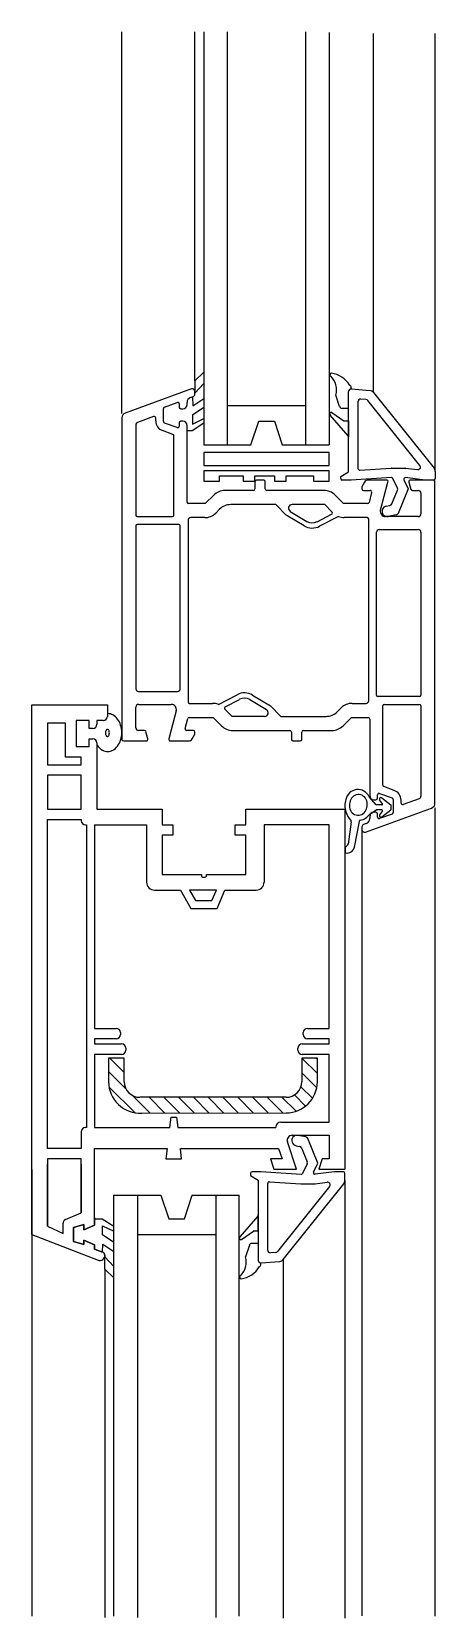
# Model space of a CAD drawing. Header units: inches. Extents: x 5 to 4439, y 354 to 1460.
# Drawn here: x 427.3 to 504.6, y 971 to 1275.1 of the extents above; entities that cross this region are included whole.
import ezdxf

# ---------------------------------------------------------------- set-up
doc = ezdxf.new("R2010")
doc.units = ezdxf.units.IN
doc.header["$MEASUREMENT"] = 0
for name, color, linetype in [('FINE', 70, 'Continuous'), ('MED', 32, 'Continuous'), ('THIN', 151, 'Continuous')]:
    doc.layers.add(name, color=color, linetype=linetype)

# ---------------------------------------------------------------- blocks, each defined once
blk = doc.blocks.new('DVSF_O_TRANSOM_OPENER')
at = {"layer": 'FINE'}
for p, q in [((15.75, 152.01), (15.75, 72.87)), ((20.25, 72.87), (20.25, 152.01)), ((35.25, 72.87), (35.25, 152.01)), ((39.75, 151.87), (39.75, 72.87)), ((14, 85.11), (15.75, 86.79)), ((13.55, 82.11), (13.63, 80.33)), ((14, 85.11), (14, 82.92)), ((15.75, 84.62), (14, 82.75)), ((41.74, 80.16), (41.01, 82.39)), ((43.96, 83.79), (43.96, 83.56)), ((15.75, 80.01), (13.55, 78.54)), ((13.63, 80.33), (15.75, 81.74)), ((20.25, 80.37), (35.25, 80.37)), ((43.45, 79.81), (42.21, 79.81)), ((15.75, 76.97), (13.5, 75.53)), ((13.55, 78.54), (13.55, 76.83)), ((13.55, 76.83), (15.75, 77.86)), ((24.75, 72.87), (26.25, 77.37)), ((26.25, 77.37), (29.25, 77.37)), ((29.25, 77.37), (30.75, 72.87)), ((43.34, 74.57), (39.9, 78.54)), ((40.23, 79.03), (42.53, 77.44)), ((42.65, 77.41), (43.45, 77.41)), ((43.45, 77.41), (43.45, 74.34)), ((13.5, 75.53), (12.5, 75.53)), ((15.75, 72.87), (24.75, 72.87)), ((30.75, 72.87), (39.75, 72.87)), ((48.74, 3.85), (47.44, 5.34)), ((49.84, 3.85), (48.74, 3.85)), ((49.92, 4.01), (49.38, 4.8)), ((49.82, 5.19), (51.54, 3.85)), ((51.54, 3.85), (51.54, 2.85)), ((43.97, 0.61), (43.35, -3.69)), ((45.45, 0.65), (44.55, -4.28)), ((47.62, 2.12), (48.73, 2.85)), ((49.84, 2.85), (48.74, 2.85)), ((49.92, 2.7), (49.38, 1.91)), ((49.82, 1.52), (51.54, 2.85)), ((42.84, -5.48), (42.85, -4.18)), ((43.23, -5.45), (42.84, -5.48)), ((-2.26, -44.72), (0.47, -47.45)), ((34.5, -44.72), (37.47, -47.68)), ((37.33, -44.72), (37.47, -44.85)), ((-2.53, -47.28), (0.83, -50.64)), ((34.47, -47.51), (37.35, -50.39)), ((-2.45, -50.19), (2.55, -55.19)), ((34.31, -50.18), (36.54, -52.41)), ((2.05, -51.86), (5.45, -55.26)), ((5.24, -52.22), (8.27, -55.26)), ((8.06, -52.22), (11.1, -55.25)), ((10.89, -52.22), (13.92, -55.25)), ((13.72, -52.22), (16.75, -55.24)), ((16.55, -52.22), (19.57, -55.24)), ((19.38, -52.22), (22.39, -55.23)), ((22.21, -52.22), (25.22, -55.23)), ((25.03, -52.22), (28.04, -55.22)), ((27.86, -52.22), (30.86, -55.22)), ((30.69, -52.22), (33.38, -54.9)), ((33.06, -51.76), (35.21, -53.91)), ((-1.5, -151.66), (-1.5, -71)), ((-1.5, -71), (7.5, -71)), ((3, -71), (3, -151.9)), ((7.5, -71), (9, -75.5)), ((12, -75.5), (13.5, -71)), ((13.5, -71), (22.5, -71)), ((18, -71), (18, -151.9)), ((22.5, -151.66), (22.5, -71)), ((-3.75, -75.56), (-5.25, -75.56)), ((-1.5, -77), (-3.75, -75.56)), ((9, -75.5), (12, -75.5)), ((26.04, -74.99), (22.6, -78.95)), ((26.15, -77.83), (26.15, -74.75)), ((-3.7, -78.57), (-3.7, -76.86)), ((-3.7, -76.86), (-1.5, -77.89)), ((-1.5, -80.04), (-3.7, -78.57)), ((3, -78.5), (18, -78.5)), ((22.93, -79.45), (25.23, -77.85)), ((25.35, -77.83), (26.15, -77.83)), ((-3.69, -81.87), (-3.62, -80.36)), ((-3.62, -80.36), (-1.5, -81.77)), ((24.44, -80.57), (23.71, -82.8)), ((26.15, -80.23), (24.91, -80.23)), ((-3.25, -82.5), (-3.25, -82.67)), ((-1.5, -84.65), (-3.25, -82.78)), ((-3.25, -85.14), (-3.25, -82.95)), ((-3.25, -85.14), (-1.5, -86.82)), ((26.66, -84.2), (26.66, -83.97))]:
    blk.add_line(p, q, dxfattribs=at)
for centre, radius, start, end in [((40.15, 86.28), 0.3, 89.722, 246.0171), ((37.49, 83.38), 3.66, 344.2375, 45.967), ((39.52, 81.81), 4.81, 30.2956, 82.3863), ((43.95, 83.06), 0.5, 88.5203, 180), ((43.46, 83.79), 0.5, 360, 65.2077), ((42.21, 80.31), 0.5, 198.061, 270), ((40.1, 78.76), 0.3, 65.2005, 228.3681), ((42.65, 77.71), 0.3, 246.2973, 270), ((43.15, 74.34), 0.3, 0, 50.3159), ((-2.69, 19.31), 2.01, 90, 91.7258), ((-2.69, 19.31), 2.01, 60.7277, 90), ((-2.58, 17.87), 0.499, 127.3934, 151.5468), ((-2.76, 18.09), 0.213, 90, 127.3934), ((-2.76, 18.09), 0.213, 52.6066, 90), ((-2.93, 17.87), 0.499, 28.4532, 52.6066), ((-3.13, 18.53), 2.91, 36.4628, 60.7277), ((-3.82, 18.02), 3.77, 17.0186, 36.4628), ((-4.91, 17.69), 4.91, 0, 17.0186), ((-2.25, 16.84), 2.91, 210.81, 240.7277), ((-1.86, 17.61), 1.27, 167.349, 180), ((-1.86, 17.61), 1.27, 180, 192.651), ((-2.3, 17.71), 0.817, 151.5468, 167.349), ((-2.3, 17.52), 0.817, 192.651, 208.4532), ((-2.58, 17.36), 0.499, 208.4532, 232.6066), ((-2.76, 17.14), 0.213, 232.6066, 270), ((-2.76, 17.14), 0.213, 270, 307.3934), ((-2.93, 17.36), 0.499, 307.3934, 331.5468), ((-3.21, 17.71), 0.817, 12.651, 28.4532), ((-3.21, 17.52), 0.817, 331.5468, 347.349), ((-3.65, 17.61), 1.27, 0, 12.651), ((-3.65, 17.61), 1.27, 347.349, 360), ((-3.82, 17.35), 3.77, 323.5372, 342.9814), ((-4.91, 17.69), 4.91, 342.9814, 360), ((-2.69, 16.06), 2.01, 240.7277, 270), ((-2.69, 16.06), 2.01, 270, 299.2723), ((-3.13, 16.84), 2.91, 299.2723, 323.5372), ((45.25, 4.41), 2.36, 24.9181, 168.5483), ((45.98, 3.68), 3.27, 158.551, 201.449), ((45.53, 3.68), 1.92, 160.7685, 199.2315), ((45.35, 4.17), 1.64, 15.8624, 175.1548), ((45.29, 3.49), 1.64, 195.8624, 355.1548), ((45.12, 3.99), 1.92, 340.7685, 19.2315), ((47.64, 5.56), 0.3, 212.2519, 227.943), ((49.64, 4.96), 0.3, 52.0576, 210.4849), ((49.84, 3.95), 0.1, 270, 30.4849), ((46.9, 3.73), 4.16, 197.5405, 223.6683), ((43.67, 0.65), 0.3, 351.7915, 43.6683), ((45.75, 0.6), 0.3, 102.7058, 169.6704), ((45.01, 4.03), 3.21, 282.1014, 321.8867), ((49.64, 1.75), 0.3, 149.5151, 307.9424), ((49.84, 2.75), 0.1, 329.5151, 90), ((42.68, -3.5), 0.7, 284.3214, 351.2228), ((43.09, -3.95), 1.5, 275.4145, 347.4145), ((25.85, -74.75), 0.3, 309.6841, 360), ((22.8, -79.18), 0.3, 131.6319, 294.7995), ((25.35, -78.13), 0.3, 90, 113.7027), ((-3.92, -82.5), 0.67, 0, 70.3462), ((24.91, -80.73), 0.5, 90, 161.939), ((20.19, -83.8), 3.66, 314.033, 15.7625), ((22.22, -82.23), 4.81, 277.6137, 329.7044), ((26.16, -84.2), 0.5, 294.7923, 0), ((22.85, -86.7), 0.3, 113.9829, 270.278)]:
    blk.add_arc(centre, radius, start, end, dxfattribs=at)
at = {"layer": 'MED'}
for p, q in [((0, 78.87), (0, 152.01)), ((14, 85.11), (14, 152.01)), ((48.24, 82.87), (48.24, 151.66)), ((60.05, 67.73), (60.05, 151.66)), ((13.33, 83.55), (0.66, 78.94)), ((14, 82.55), (14, 83.09)), ((8, 77.3), (8, 79.81)), ((8.2, 80.09), (10.6, 80.96)), ((11, 80.68), (11, 80.05)), ((11.3, 79.75), (11.7, 79.75)), ((12.5, 80.55), (12.5, 80.96)), ((13.16, 81.9), (13.67, 82.08)), ((0, 78), (0, 16.39)), ((10.6, 76.15), (8.2, 77.02)), ((11, 77.05), (11, 76.43)), ((11.7, 77.35), (11.3, 77.35)), ((12.5, 61.88), (12.5, 76.55)), ((25.2, 64.08), (19.74, 64.08)), ((25.5, 65.78), (25.5, 64.38)), ((27.2, 66.08), (25.8, 66.08)), ((27.5, 64.38), (27.5, 65.78)), ((38.76, 64.09), (27.8, 64.08)), ((46.52, 65.69), (46, 64.79)), ((46, 64.79), (46, 64.39)), ((46.3, 64.09), (47.58, 64.09)), ((50.71, 66.09), (47.21, 66.09)), ((49.56, 60.34), (51, 65.71)), ((55, 65.71), (55.38, 64.31)), ((59.7, 66.09), (55.29, 66.09)), ((55.67, 64.09), (56.8, 64.09)), ((60, 4.17), (60, 65.79)), ((16, 61.58), (12.8, 61.58)), ((17.62, 63.2), (16, 61.58)), ((42.5, 61.59), (40.88, 63.21)), ((47.08, 61.59), (42.5, 61.59)), ((47.87, 63.71), (47.37, 61.81)), ((57.3, 63.59), (57.3, 59.59)), ((56.8, 59.09), (50.53, 59.09)), ((-17.25, -78.5), (-17.25, 23)), ((-17.25, 23), (-2.75, 23)), ((-2.75, 23), (-2.75, 20.8)), ((2.7, 18.59), (2.7, 22.59)), ((3.2, 23.09), (9.47, 23.09)), ((10.44, 21.83), (9, 16.46)), ((-8.75, 20), (-8.75, 15)), ((-6.25, 20), (-8.75, 20)), ((-6.25, 18.5), (-6.25, 20)), ((-5.55, 18.5), (-6.25, 18.5)), ((-4.75, 20), (-4.75, 19.3)), ((-3.55, 20), (-4.75, 20)), ((12.13, 18.46), (12.63, 20.36)), ((12.92, 20.59), (17.5, 20.59)), ((17.5, 20.59), (19.12, 18.96)), ((42.38, 18.97), (44, 20.59)), ((44, 20.59), (47.2, 20.59)), ((47.5, 20.29), (47.5, 5.62)), ((-6.25, 16.5), (-5.55, 16.5)), ((-6.25, 15), (-6.25, 16.5)), ((-4.75, 15.7), (-4.75, 3)), ((0.3, 16.09), (4.71, 16.09)), ((4.33, 18.09), (3.2, 18.09)), ((5, 16.46), (4.62, 17.86)), ((9.29, 16.09), (12.79, 16.09)), ((13.7, 18.09), (12.42, 18.09)), ((13.48, 16.49), (14, 17.39)), ((14, 17.39), (14, 17.79)), ((21.24, 18.09), (32.2, 18.09)), ((32.5, 17.79), (32.5, 16.39)), ((32.8, 16.09), (34.2, 16.09)), ((34.5, 16.39), (34.5, 17.79)), ((34.8, 18.09), (40.26, 18.09)), ((-8.75, 15), (-6.25, 15)), ((46.67, -1.38), (59.34, 3.23)), ((48.3, 4.82), (48.7, 4.82)), ((49, 5.12), (49, 5.74)), ((49.4, 6.02), (51.8, 5.15)), ((52, 4.87), (52, 2.36)), ((60, 3.26), (60, -151.66)), ((-4.75, 3), (7.75, 3)), ((7.75, 3), (7.75, 0)), ((7.75, 0), (9.75, 0)), ((9.75, 0), (9.75, -2)), ((21.75, 0), (23.75, 0)), ((21.75, -2), (21.75, 0)), ((23.75, 0), (23.75, 3)), ((23.75, 3), (42.75, 3)), ((42.75, 3), (42.75, -66)), ((46.84, 0.27), (46.33, 0.09)), ((47.5, 1.62), (47.5, 1.21)), ((48.7, 2.42), (48.3, 2.42)), ((49, 1.49), (49, 2.12)), ((51.8, 2.08), (49.4, 1.21)), ((9.75, -2), (7.75, -2)), ((7.75, -2), (7.75, -9.5)), ((23.75, -2), (21.75, -2)), ((23.75, -9.5), (23.75, -2)), ((46, -0.38), (46, -0.91)), ((46, -0.74), (46, -151.62)), ((7.75, -9.5), (15.25, -9.5)), ((15.25, -9.5), (15.25, -9.65)), ((15.65, -10.05), (15.85, -10.05)), ((16.25, -9.65), (16.25, -9.5)), ((16.25, -9.5), (23.75, -9.5)), ((33.49, -66), (31.75, -60.77)), ((32.66, -59.5), (39.75, -59.5)), ((39.75, -59.5), (39.75, -64)), ((-5.25, -76.72), (-5.25, -62)), ((-5.25, -62), (8.72, -62)), ((8.72, -62), (8.47, -64)), ((11.22, -62), (30.05, -62)), ((11.47, -64), (11.22, -62)), ((30.05, -62), (30.71, -64)), ((-17.25, -66.05), (-17.25, -151.66)), ((8.47, -64), (11.47, -64)), ((28.49, -64), (29.12, -66)), ((30.71, -64), (28.49, -64)), ((29.12, -66), (33.49, -66)), ((38.38, -64), (37.75, -66)), ((37.75, -66), (42.75, -66)), ((39.75, -64), (38.38, -64)), ((42.75, -68.15), (42.75, -152.07)), ((-5.25, -75.28), (-5.25, -76.72)), ((-5.25, -75.28), (-5.25, -76.72)), ((-17.25, -78.5), (-4.54, -83.44)), ((-7.24, -76.6), (-9.25, -77.15)), ((-9.25, -77.15), (-7.24, -76.6)), ((-7.24, -76.6), (-9.25, -77.15)), ((-9.25, -77.15), (-9.25, -79.88)), ((-9.25, -79.88), (-9.25, -77.15)), ((-9.25, -77.15), (-9.25, -79.88)), ((-7.24, -77.6), (-7.24, -76.6)), ((-7.24, -76.6), (-7.24, -77.6)), ((-7.24, -77.6), (-7.24, -76.6)), ((-5.25, -76.72), (-7.24, -77.6)), ((-17.25, -80.16), (-17.25, -151.66)), ((-9.25, -79.88), (-7.24, -80.4)), ((-7.24, -80.4), (-9.25, -79.88)), ((-9.25, -79.88), (-7.24, -80.4)), ((-5.25, -80.51), (-7.24, -79.6)), ((-7.24, -79.6), (-5.25, -80.51)), ((-7.24, -80.4), (-7.24, -79.6)), ((-7.24, -79.6), (-5.25, -80.51)), ((-7.24, -79.6), (-7.24, -80.4)), ((-7.24, -80.4), (-7.24, -79.6)), ((-5.25, -80.51), (-5.25, -81.31)), ((-5.25, -81.31), (-5.25, -80.51)), ((-5.25, -80.51), (-5.25, -81.31)), ((-5.25, -81.31), (-3.69, -81.87)), ((-3.69, -81.87), (-5.25, -81.31)), ((-5.25, -81.31), (-3.69, -81.87)), ((-3.25, -82.5), (-3.25, -82.67)), ((-3.25, -85.14), (-3.25, -151.9)), ((30.94, -83.29), (30.94, -152.07))]:
    blk.add_line(p, q, dxfattribs=at)
for centre, radius, start, end in [((13.5, 83.09), 0.5, 0, 110), ((13.5, 82.55), 0.5, 290, 360), ((8.3, 79.81), 0.3, 110, 180), ((10.7, 80.68), 0.3, 360, 110), ((11.3, 80.05), 0.3, 180, 270), ((11.7, 80.55), 0.8, 270, 0), ((13.5, 80.96), 1, 110, 180), ((1, 78), 1, 110, 180), ((8.3, 77.3), 0.3, 180, 250), ((10.7, 76.43), 0.3, 250, 0), ((11.3, 77.05), 0.3, 90, 180), ((11.7, 76.55), 0.8, 360, 90), ((19.74, 61.08), 3, 90.0001, 135), ((25.2, 64.38), 0.3, 270, 0), ((25.8, 65.78), 0.3, 90, 180), ((27.2, 65.78), 0.3, 360, 90), ((27.8, 64.38), 0.3, 180, 270), ((38.76, 61.09), 3, 45, 90), ((46.3, 64.39), 0.3, 180, 270), ((47.21, 65.29), 0.8, 90, 150), ((47.58, 63.79), 0.3, 345, 90), ((50.71, 65.79), 0.3, 345, 90), ((55.29, 65.79), 0.3, 90.0001, 195.0001), ((55.67, 64.39), 0.3, 195, 269.9999), ((56.8, 63.59), 0.5, 360, 90), ((59.7, 65.79), 0.3, 360, 90), ((12.8, 61.88), 0.3, 180, 270), ((47.08, 61.89), 0.3, 270, 344.9999), ((50.53, 60.09), 1, 165, 270), ((56.8, 59.59), 0.5, 270, 0), ((3.2, 22.59), 0.5, 90, 180), ((9.47, 22.09), 1, 345, 90), ((-5.55, 19.3), 0.8, 270, 0), ((-3.55, 20.8), 0.8, 270, 0), ((3.2, 18.59), 0.5, 180, 270), ((12.42, 18.39), 0.3, 165, 270), ((12.92, 20.29), 0.3, 90.0001, 165), ((21.24, 21.09), 3, 225, 269.9999), ((40.26, 21.09), 3, 270, 315), ((47.2, 20.29), 0.3, 360, 90), ((-5.55, 15.7), 0.8, 360, 90), ((0.3, 16.39), 0.3, 180, 270), ((4.33, 17.79), 0.3, 15.0001, 90), ((4.71, 16.39), 0.3, 270, 14.9999), ((9.29, 16.39), 0.3, 165.0001, 270), ((12.79, 16.89), 0.8, 270, 330), ((13.7, 17.79), 0.3, 0.0001, 90.0001), ((32.2, 17.79), 0.3, 360, 90), ((32.8, 16.39), 0.3, 180, 270), ((34.2, 16.39), 0.3, 270, 0), ((34.8, 17.79), 0.3, 90, 180), ((48.3, 5.62), 0.8, 180, 270), ((48.7, 5.12), 0.3, 270, 0), ((49.3, 5.74), 0.3, 70, 180), ((51.7, 4.87), 0.3, 0.0001, 70.0001), ((59, 4.17), 1, 290, 360), ((46.5, -0.38), 0.5, 110, 180), ((46.5, 1.21), 1, 290, 360), ((48.3, 1.62), 0.8, 90, 180), ((47.77, 1.87), 0.3, 121.2044, 143.911), ((48.7, 2.12), 0.3, 360, 90), ((49.3, 1.49), 0.3, 180.0001, 290.0001), ((51.7, 2.36), 0.3, 290, 0), ((46.5, -0.91), 0.5, 180, 290), ((15.65, -9.65), 0.4, 180, 270), ((15.85, -9.65), 0.4, 270, 0), ((32.66, -60.46), 0.965, 90, 198.4349), ((-3.92, -82.5), 0.67, 360, 70.3462), ((-4.21, -82.54), 0.965, 250.3462, 1.2388)]:
    blk.add_arc(centre, radius, start, end, dxfattribs=at)
at = {"layer": 'THIN'}
for p, q in [((43.45, 67.65), (43.45, 83.06)), ((43.99, 83.55), (47.54, 83.24)), ((48.24, 82.87), (59.83, 68.36)), ((45.25, 81.09), (45.25, 68.31)), ((46.78, 81.54), (45.79, 81.59)), ((57.1, 68.89), (47.14, 81.36)), ((2.7, 76.68), (2.7, 59.39)), ((6.1, 78.26), (3.03, 77.15)), ((6.5, 77.44), (6.5, 77.98)), ((9.8, 74.84), (7.82, 75.56)), ((10, 59.39), (10, 74.56)), ((39.75, 71.37), (15.75, 71.37)), ((15.75, 71.37), (15.75, 68.87)), ((39.75, 68.87), (39.75, 71.37)), ((15.75, 68.87), (39.75, 68.87)), ((39.75, 67.87), (15.75, 67.87)), ((15.75, 67.87), (15.75, 65.87)), ((39.75, 65.87), (39.75, 67.87)), ((41.95, 66.79), (43.45, 67.65)), ((45.57, 68.01), (51.63, 68.38)), ((51.65, 68.39), (54.32, 68.39)), ((54.36, 68.38), (56.65, 68.08)), ((60.05, 67.73), (60.05, 66.39)), ((15.75, 65.87), (18.75, 65.87)), ((18.75, 65.87), (18.75, 66.87)), ((18.75, 66.87), (23.25, 66.87)), ((23.25, 66.87), (23.25, 65.87)), ((23.25, 65.87), (25.5, 65.87)), ((25.5, 65.87), (25.5, 66.87)), ((25.5, 66.87), (29.25, 66.87)), ((29.25, 66.87), (29.25, 65.87)), ((29.25, 65.87), (31.5, 65.87)), ((31.5, 65.87), (31.5, 66.87)), ((31.5, 66.87), (36.75, 66.87)), ((36.75, 66.87), (36.75, 65.87)), ((36.75, 65.87), (39.75, 65.87)), ((41.95, 66.39), (41.95, 66.79)), ((43.95, 66.09), (42.25, 66.09)), ((51.64, 66.58), (43.95, 66.09)), ((51.74, 61.51), (52.83, 64.15)), ((52.82, 64.55), (51.93, 66.41)), ((54.88, 64.4), (52.93, 59.7)), ((54.06, 66.14), (54.88, 64.4)), ((58.05, 66.09), (54.37, 66.57)), ((59.75, 66.09), (58.05, 66.09)), ((29.5, 61.38), (20.86, 61.38)), ((29.5, 61.39), (28.5, 61.39)), ((31.5, 59.39), (29.5, 61.39)), ((38.88, 61.39), (32.64, 61.39)), ((40.25, 60.02), (38.88, 61.39)), ((50.68, 61.08), (51.37, 61.21)), ((3, 59.09), (9.7, 59.09)), ((12.7, 58.38), (12.7, 23.59)), ((15.88, 58.88), (13.2, 58.88)), ((18.74, 60.5), (18, 59.76)), ((34.96, 57.31), (31.5, 59.39)), ((32.28, 60.08), (35.47, 58.17)), ((37.42, 58.11), (40.17, 59.54)), ((41.5, 59.1), (37.88, 57.22)), ((47, 58.89), (42.62, 58.89)), ((47.3, 23.79), (47.3, 58.59)), ((52.56, 59.4), (51.05, 59.12)), ((2.7, 57.29), (2.7, 26.09)), ((10.9, 57.59), (3, 57.59)), ((11.2, 26.09), (11.2, 57.29)), ((48.8, 24.89), (48.8, 56.09)), ((49.3, 56.59), (56.8, 56.59)), ((57.3, 56.09), (57.3, 24.89)), ((3.2, 25.59), (10.7, 25.59)), ((18.5, 23.07), (22.12, 24.95)), ((25.04, 24.86), (28.5, 22.79)), ((57, 24.59), (49.1, 24.59)), ((13, 23.29), (17.38, 23.29)), ((21.12, 20.79), (19.75, 22.15)), ((19.83, 22.63), (22.58, 24.06)), ((24.53, 24), (27.72, 22.09)), ((28.5, 22.79), (30.5, 20.79)), ((41.26, 21.67), (42, 22.41)), ((44.12, 23.29), (46.8, 23.29)), ((50, 7.61), (50, 22.79)), ((50.3, 23.09), (57, 23.09)), ((57.3, 22.79), (57.3, 5.49)), ((-14.25, 19.5), (-14.25, 11.5)), ((-10.75, 19.5), (-14.25, 19.5)), ((-10.75, 13), (-10.75, 19.5)), ((27.36, 20.79), (21.12, 20.79)), ((30.5, 20.79), (39.14, 20.79)), ((-7.75, 13), (-10.75, 13)), ((-7.75, 11.5), (-7.75, 13)), ((-14.25, 11.5), (-7.75, 11.5)), ((-14.25, 9.5), (-14.25, 3)), ((-7.75, 9.5), (-14.25, 9.5)), ((-7.75, 3), (-7.75, 9.5)), ((52.18, 6.61), (50.2, 7.33)), ((53.5, 4.19), (53.5, 4.73)), ((56.97, 5.02), (53.9, 3.91)), ((-14.25, 3), (-7.75, 3)), ((-14.25, -62), (-14.25, 1)), ((-14.25, 1), (-7.75, 1)), ((-7.75, 1), (-7.75, 0.8)), ((-6.95, 0), (-6.75, 0)), ((-6.75, 0), (-6.75, -58)), ((-5.25, 0), (-5.25, -39)), ((-5.25, 0), (4.75, 0)), ((4.75, 0), (4.75, -11)), ((39.75, 0), (27.25, 0)), ((27.25, 0), (27.25, -11)), ((39.75, -39), (39.75, 0)), ((39.75, -15), (39.75, 0)), ((42.75, 2.95), (42.75, -66)), ((6.25, -12.5), (11.25, -12.5)), ((11.25, -12.5), (13.25, -16)), ((12.98, -12.5), (14.12, -14.5)), ((18.12, -12.5), (12.98, -12.5)), ((14.12, -14.5), (17.26, -14.5)), ((17.26, -14.5), (18.12, -12.5)), ((18.25, -16), (19.75, -12.5)), ((19.75, -12.5), (25.75, -12.5)), ((13.25, -16), (18.25, -16)), ((-5.25, -39), (-1.05, -39)), ((35.55, -39), (39.75, -39)), ((-5.25, -41), (-5.25, -42)), ((-1.05, -41), (-5.25, -41)), ((-5.25, -42), (-0.05, -42)), ((-0.25, -39.8), (-0.25, -40.2)), ((34.55, -42), (39.75, -42)), ((34.75, -40.2), (34.75, -39.8)), ((39.75, -41), (35.55, -41)), ((39.75, -42), (39.75, -41)), ((-5.25, -44), (-5.25, -58)), ((-0.05, -44), (-5.25, -44)), ((-2.53, -44.72), (-2.53, -49.22)), ((0.47, -44.72), (-2.53, -44.72)), ((0.47, -49.22), (0.47, -44.72)), ((0.75, -42.8), (0.75, -43.2)), ((33.75, -43.2), (33.75, -42.8)), ((37.47, -44.72), (34.47, -44.72)), ((34.47, -44.72), (34.47, -49.22)), ((39.75, -44), (34.55, -44)), ((37.47, -49.22), (37.47, -44.72)), ((39.75, -57), (39.75, -44)), ((31.47, -52.22), (3.47, -52.22)), ((3.81, -55.27), (31.47, -55.22)), ((9.22, -58), (9.47, -56)), ((9.47, -56), (10.47, -56)), ((10.47, -56), (10.72, -58)), ((30.45, -57), (39.75, -57)), ((-7.75, -58.8), (-7.75, -62)), ((-6.75, -58), (-6.95, -58)), ((-5.25, -58), (9.22, -58)), ((10.72, -58), (29.49, -58)), ((29.49, -58), (29.49, -57.96)), ((35.26, -59.81), (33.75, -59.53)), ((37.58, -64.82), (35.63, -60.11)), ((-7.75, -62), (-14.25, -62)), ((33.38, -61.5), (34.07, -61.62)), ((34.44, -61.92), (35.53, -64.56)), ((-7.75, -64), (-14.25, -64)), ((-14.25, -64), (-14.25, -76.92)), ((-14.25, -76.92), (-14.25, -65)), ((-7.75, -74.33), (-7.75, -64)), ((-7.75, -65), (-7.75, -74.33)), ((24.65, -66.8), (24.65, -67.2)), ((26.65, -66.5), (24.95, -66.5)), ((34.34, -67), (26.65, -66.5)), ((35.52, -64.97), (34.63, -66.83)), ((36.76, -66.56), (37.58, -64.82)), ((40.75, -66.5), (37.07, -66.98)), ((42.45, -66.5), (40.75, -66.5)), ((42.75, -68.15), (42.75, -66.8)), ((24.65, -67.2), (26.15, -68.07)), ((26.15, -68.07), (26.15, -83.47)), ((27.95, -81.51), (27.95, -68.73)), ((28.27, -68.43), (34.33, -68.8)), ((39.8, -69.31), (29.84, -81.77)), ((30.94, -83.29), (42.53, -68.77)), ((34.35, -68.8), (37.02, -68.8)), ((37.06, -68.8), (39.35, -68.5)), ((-10.77, -75.63), (-7.75, -74.33)), ((-14.25, -76.92), (-11.25, -78.29)), ((-11.25, -78.29), (-11.25, -76.36)), ((-7.24, -77.6), (-5.25, -76.72)), ((-5.25, -76.72), (-7.24, -77.6)), ((29.48, -81.96), (28.49, -82)), ((26.69, -83.97), (30.24, -83.66))]:
    blk.add_line(p, q, dxfattribs=at)
for centre, radius, start, end in [((43.95, 83.06), 0.5, 85, 180), ((47.46, 82.25), 1, 38.6198, 85), ((45.75, 81.09), 0.5, 85, 180), ((46.75, 81.04), 0.5, 38.6198, 87.3304), ((3.2, 76.68), 0.5, 110, 180), ((6.2, 77.98), 0.3, 360, 110), ((8.5, 77.44), 2, 180, 250), ((9.7, 74.56), 0.3, 360, 70), ((45.55, 68.31), 0.3, 180, 274.2927), ((51.65, 68.09), 0.3, 90, 94.2927), ((54.32, 68.09), 0.3, 82.5496, 90), ((56.71, 68.58), 0.5, 262.5496, 38.6198), ((59.05, 67.73), 1, 0, 38.6198), ((42.25, 66.39), 0.3, 180, 270), ((51.66, 66.28), 0.3, 25.4867, 93.6852), ((52.37, 64.34), 0.5, 337.4867, 25.4867), ((54.33, 66.27), 0.3, 82.5496, 205.4867), ((59.75, 66.39), 0.3, 270, 360), ((20.86, 58.38), 3, 90.0001, 135), ((32.64, 60.69), 0.7, 90, 239.0536), ((50.86, 60.1), 1, 100.4865, 280.4868), ((51.27, 61.7), 0.5, 280.4867, 337.4867), ((3, 59.39), 0.3, 180, 270), ((9.7, 59.39), 0.3, 270, 0), ((13.2, 58.38), 0.5, 90, 180), ((15.88, 61.88), 3, 270.0001, 315), ((36.5, 59.89), 2, 239.0536, 297.4743), ((40.04, 59.81), 0.3, 297.4743, 45), ((42.62, 61.89), 3, 247.9909, 270), ((47, 58.59), 0.3, 360, 90), ((52.47, 59.89), 0.5, 280.4867, 337.4867), ((3, 57.29), 0.3, 90, 180), ((10.9, 57.29), 0.3, 360, 90), ((36.5, 59.89), 3, 239.0536, 297.4743), ((49.3, 56.09), 0.5, 90, 180), ((56.8, 56.09), 0.5, 360, 90), ((3.2, 26.09), 0.5, 180, 270), ((10.7, 26.09), 0.5, 270, 0), ((23.5, 22.29), 3, 59.0536, 117.4743), ((49.1, 24.89), 0.3, 180, 270), ((57, 24.89), 0.3, 270, 0), ((13, 23.59), 0.3, 180, 270), ((17.38, 20.29), 3, 67.9909, 90), ((19.96, 22.36), 0.3, 117.4743, 225), ((23.5, 22.29), 2, 59.0536, 117.4743), ((27.36, 21.49), 0.7, 270, 59.0536), ((39.14, 23.79), 3, 270.0001, 315), ((44.12, 20.29), 3, 90, 134.9999), ((46.8, 23.79), 0.5, 270, 0), ((50.3, 22.79), 0.3, 90, 180), ((57, 22.79), 0.3, 360, 90), ((50.3, 7.61), 0.3, 180.0001, 250.0001), ((51.5, 4.73), 2, 360, 70), ((53.8, 4.19), 0.3, 180, 290), ((56.8, 5.49), 0.5, 290, 360), ((-6.95, 0.8), 0.8, 180, 270), ((6.25, -11), 1.5, 180, 270), ((25.75, -11), 1.5, 270, 0), ((-1.05, -39.8), 0.8, 0, 90), ((35.55, -39.8), 0.8, 90, 180), ((-1.05, -40.2), 0.8, 270, 0), ((-0.05, -42.8), 0.8, 0, 90), ((34.55, -42.8), 0.8, 90, 180), ((35.55, -40.2), 0.8, 180, 270), ((-0.05, -43.2), 0.8, 270, 0), ((34.55, -43.2), 0.8, 180, 270), ((3.52, -49.22), 6.05, 180, 272.7198), ((3.47, -49.22), 3, 180, 270), ((31.46, -49.21), 6.01, 270.0957, 359.9043), ((31.47, -49.22), 3, 270, 0), ((30.45, -57.96), 0.965, 90, 180), ((-6.95, -58.8), 0.8, 90, 180), ((33.56, -60.51), 1, 79.5132, 259.5135), ((35.17, -60.3), 0.5, 22.5133, 79.5133), ((33.97, -62.12), 0.5, 22.5133, 79.5133), ((24.95, -66.8), 0.3, 90, 180), ((34.36, -66.7), 0.3, 266.3148, 334.5133), ((35.07, -64.75), 0.5, 334.5133, 22.5133), ((37.03, -66.68), 0.3, 154.5133, 277.4504), ((42.45, -66.8), 0.3, 0, 90), ((28.25, -68.73), 0.3, 85.7073, 180), ((34.35, -68.5), 0.3, 265.7073, 270), ((37.02, -68.5), 0.3, 270, 277.4504), ((39.41, -68.99), 0.5, 321.3802, 97.4504), ((41.75, -68.15), 1, 321.3802, 360), ((-10.45, -76.36), 0.8, 113.1986, 180), ((-3.92, -82.5), 0.67, 358.5139, 70.3462), ((28.45, -81.51), 0.5, 180, 275), ((29.45, -81.46), 0.5, 272.6696, 321.3802), ((26.65, -83.47), 0.5, 180, 271.4797), ((26.65, -83.47), 0.5, 180, 275), ((30.16, -82.66), 1, 275, 321.3802)]:
    blk.add_arc(centre, radius, start, end, dxfattribs=at)

msp = doc.modelspace()

# ---------------------------------------------------------------- block references
msp.add_blockref('DVSF_O_TRANSOM_OPENER', (444.59, 1123.06))

doc.saveas('drawing.dxf')
